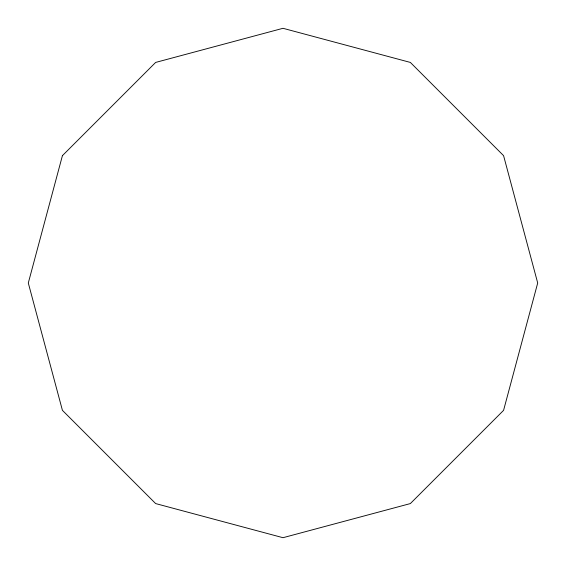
<?xml version="1.0" encoding="UTF-8"?>
<svg xmlns="http://www.w3.org/2000/svg" width="566" height="566" viewBox="0 0 566 566"><rect width="100%" height="100%" fill="white"/><g stroke="black" fill="none" stroke-linecap="round" stroke-linejoin="round"><path stroke-width="0.85" d="M62.423 155.65L28.3 283L62.423 410.35L155.65 503.577L283 537.7L410.35 503.577L503.577 410.35L537.7 283L503.577 155.65L410.35 62.423L283 28.3L155.65 62.423L62.423 155.65"/></g></svg>
